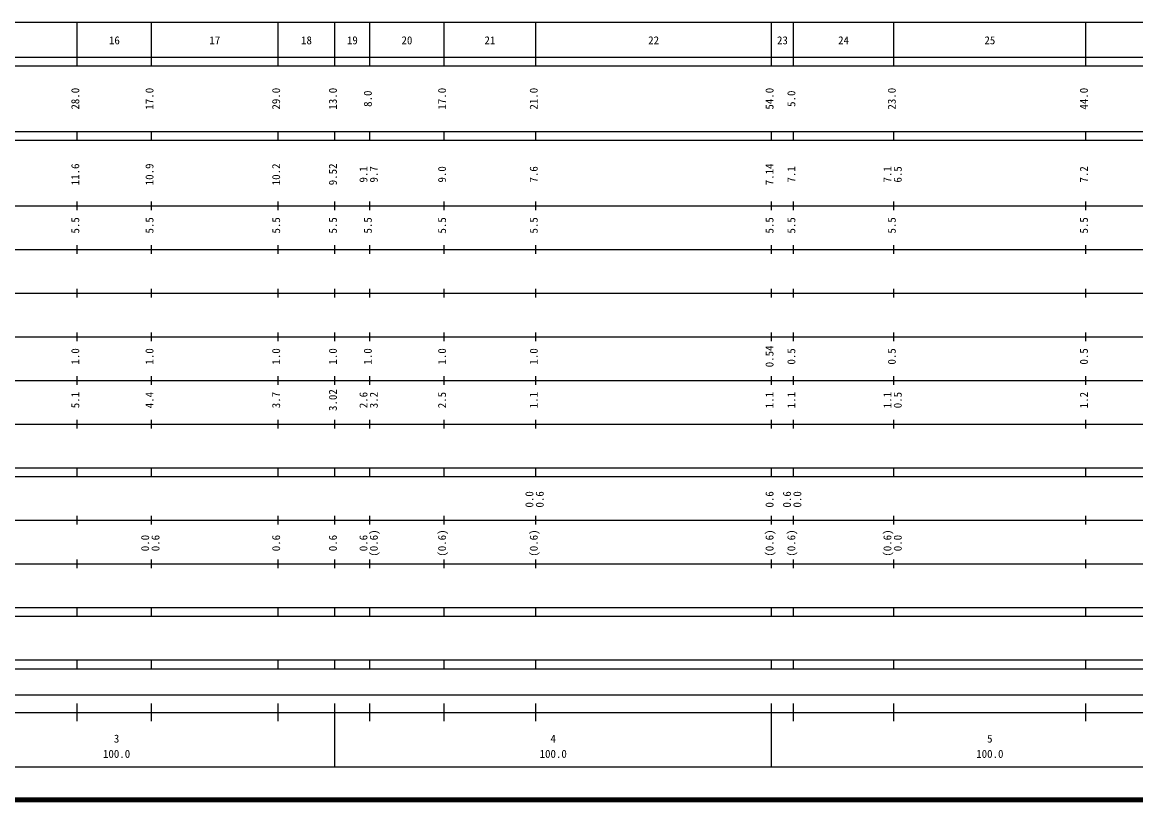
# Model space of a CAD drawing. Units: millimetres on the paper, enlarged 1000 times. Extents: x 40000 to 680000, y 20000 to 380000.
# Drawn here: x 296402 to 551412, y 20000 to 198000 of the extents above; entities that cross this region are included whole.
import ezdxf
from ezdxf.enums import TextEntityAlignment as Align

# ---------------------------------------------------------------- set-up
doc = ezdxf.new("R2010")
doc.units = ezdxf.units.MM
doc.header["$LTSCALE"] = 1000
doc.layers.add('M-TTL', color=2, linetype='Continuous', lineweight=140)
doc.layers.add('M-TTL-BAND', color=7, linetype='Continuous', lineweight=25)
doc.styles.add('ＭＳ ゴシック', font='')
doc.styles.get('ＭＳ ゴシック').set_extended_font_data('MS Gothic')

msp = doc.modelspace()

# ---------------------------------------------------------------- linework, layer by layer
at = {"layer": 'M-TTL'}
msp.add_line((40000, 20000), (680000, 20000), dxfattribs=at)
at = {"layer": 'M-TTL-BAND'}
for p, q in [((68000, 198000), (579000, 198000)), ((309000, 188000), (309000, 198000)), ((326000, 188000), (326000, 198000)), ((355000, 188000), (355000, 198000)), ((368000, 188000), (368000, 198000)), ((376000, 188000), (376000, 198000)), ((393000, 188000), (393000, 198000)), ((414000, 188000), (414000, 198000)), ((468000, 188000), (468000, 198000)), ((473000, 188000), (473000, 198000)), ((496000, 188000), (496000, 198000)), ((540000, 188000), (540000, 198000)), ((40000, 190000), (579000, 190000)), ((40000, 188000), (579000, 188000)), ((40000, 173000), (579000, 173000)), ((40000, 171000), (579000, 171000)), ((309000, 171000), (309000, 173000)), ((326000, 171000), (326000, 173000)), ((355000, 171000), (355000, 173000)), ((368000, 171000), (368000, 173000)), ((376000, 171000), (376000, 173000)), ((393000, 171000), (393000, 173000)), ((414000, 171000), (414000, 173000)), ((468000, 171000), (468000, 173000)), ((473000, 171000), (473000, 173000)), ((496000, 171000), (496000, 173000)), ((540000, 171000), (540000, 173000)), ((40000, 156000), (579000, 156000)), ((309000, 155000), (309000, 157000)), ((326000, 155000), (326000, 157000)), ((355000, 155000), (355000, 157000)), ((368000, 155000), (368000, 157000)), ((376000, 155000), (376000, 157000)), ((393000, 155000), (393000, 157000)), ((414000, 155000), (414000, 157000)), ((468000, 155000), (468000, 157000)), ((473000, 155000), (473000, 157000)), ((496000, 155000), (496000, 157000)), ((540000, 155000), (540000, 157000)), ((46000, 146000), (579000, 146000)), ((309000, 145000), (309000, 147000)), ((326000, 145000), (326000, 147000)), ((355000, 145000), (355000, 147000)), ((368000, 145000), (368000, 147000)), ((376000, 145000), (376000, 147000)), ((393000, 145000), (393000, 147000)), ((414000, 145000), (414000, 147000)), ((468000, 145000), (468000, 147000)), ((473000, 145000), (473000, 147000)), ((496000, 145000), (496000, 147000)), ((540000, 145000), (540000, 147000)), ((52000, 136000), (579000, 136000)), ((309000, 135000), (309000, 137000)), ((326000, 135000), (326000, 137000)), ((355000, 135000), (355000, 137000)), ((368000, 135000), (368000, 137000)), ((376000, 135000), (376000, 137000)), ((393000, 135000), (393000, 137000)), ((414000, 135000), (414000, 137000)), ((468000, 135000), (468000, 137000)), ((473000, 135000), (473000, 137000)), ((496000, 135000), (496000, 137000)), ((540000, 135000), (540000, 137000)), ((46000, 126000), (579000, 126000)), ((309000, 125000), (309000, 127000)), ((326000, 125000), (326000, 127000)), ((355000, 125000), (355000, 127000)), ((368000, 125000), (368000, 127000)), ((376000, 125000), (376000, 127000)), ((393000, 125000), (393000, 127000)), ((414000, 125000), (414000, 127000)), ((468000, 125000), (468000, 127000)), ((473000, 125000), (473000, 127000)), ((496000, 125000), (496000, 127000)), ((540000, 125000), (540000, 127000)), ((52000, 116000), (579000, 116000)), ((309000, 115000), (309000, 117000)), ((326000, 115000), (326000, 117000)), ((355000, 115000), (355000, 117000)), ((368000, 115000), (368000, 117000)), ((376000, 115000), (376000, 117000)), ((393000, 115000), (393000, 117000)), ((414000, 115000), (414000, 117000)), ((468000, 115000), (468000, 117000)), ((473000, 115000), (473000, 117000)), ((496000, 115000), (496000, 117000)), ((540000, 115000), (540000, 117000)), ((46000, 106000), (579000, 106000)), ((309000, 105000), (309000, 107000)), ((326000, 105000), (326000, 107000)), ((355000, 105000), (355000, 107000)), ((368000, 105000), (368000, 107000)), ((376000, 105000), (376000, 107000)), ((393000, 105000), (393000, 107000)), ((414000, 105000), (414000, 107000)), ((468000, 105000), (468000, 107000)), ((473000, 105000), (473000, 107000)), ((496000, 105000), (496000, 107000)), ((540000, 105000), (540000, 107000)), ((40000, 96000), (579000, 96000)), ((309000, 94000), (309000, 96000)), ((326000, 94000), (326000, 96000)), ((355000, 94000), (355000, 96000)), ((368000, 94000), (368000, 96000)), ((376000, 94000), (376000, 96000)), ((393000, 94000), (393000, 96000)), ((414000, 94000), (414000, 96000)), ((468000, 94000), (468000, 96000)), ((473000, 94000), (473000, 96000)), ((496000, 94000), (496000, 96000)), ((540000, 94000), (540000, 96000)), ((40000, 94000), (579000, 94000)), ((309000, 83000), (309000, 85000)), ((326000, 83000), (326000, 85000)), ((355000, 83000), (355000, 85000)), ((368000, 83000), (368000, 85000)), ((376000, 83000), (376000, 85000)), ((393000, 83000), (393000, 85000)), ((414000, 83000), (414000, 85000)), ((468000, 83000), (468000, 85000)), ((473000, 83000), (473000, 85000)), ((496000, 83000), (496000, 85000)), ((540000, 83000), (540000, 85000)), ((49000, 84000), (579000, 84000)), ((40000, 74000), (579000, 74000)), ((309000, 73000), (309000, 75000)), ((326000, 73000), (326000, 75000)), ((355000, 73000), (355000, 75000)), ((368000, 73000), (368000, 75000)), ((376000, 73000), (376000, 75000)), ((393000, 73000), (393000, 75000)), ((414000, 73000), (414000, 75000)), ((468000, 73000), (468000, 75000)), ((473000, 73000), (473000, 75000)), ((496000, 73000), (496000, 75000)), ((540000, 73000), (540000, 75000)), ((40000, 64000), (579000, 64000)), ((309000, 62000), (309000, 64000)), ((326000, 62000), (326000, 64000)), ((355000, 62000), (355000, 64000)), ((368000, 62000), (368000, 64000)), ((376000, 62000), (376000, 64000)), ((393000, 62000), (393000, 64000)), ((414000, 62000), (414000, 64000)), ((468000, 62000), (468000, 64000)), ((473000, 62000), (473000, 64000)), ((496000, 62000), (496000, 64000)), ((540000, 62000), (540000, 64000)), ((40000, 62000), (579000, 62000)), ((40000, 52000), (579000, 52000)), ((309000, 50000), (309000, 52000)), ((326000, 50000), (326000, 52000)), ((355000, 50000), (355000, 52000)), ((368000, 50000), (368000, 52000)), ((376000, 50000), (376000, 52000)), ((393000, 50000), (393000, 52000)), ((414000, 50000), (414000, 52000)), ((468000, 50000), (468000, 52000)), ((473000, 50000), (473000, 52000)), ((496000, 50000), (496000, 52000)), ((540000, 50000), (540000, 52000)), ((40000, 50000), (579000, 50000)), ((71000, 44000), (565000, 44000)), ((309000, 38000), (309000, 42000)), ((326000, 38000), (326000, 42000)), ((355000, 38000), (355000, 42000)), ((368000, 27500), (368000, 42000)), ((376000, 38000), (376000, 42000)), ((393000, 38000), (393000, 42000)), ((414000, 38000), (414000, 42000)), ((468000, 27500), (468000, 42000)), ((473000, 38000), (473000, 42000)), ((496000, 38000), (496000, 42000)), ((540000, 38000), (540000, 42000)), ((40000, 40000), (579000, 40000)), ((68000, 27500), (579000, 27500))]:
    msp.add_line(p, q, dxfattribs=at)

# ---------------------------------------------------------------- texts
at = {"layer": 'M-TTL-BAND', "style": 'ＭＳ ゴシック'}
for s, p in [('16', (317500, 192405)), ('17', (340500, 192405)), ('18', (361500, 192405)), ('19', (372000, 192405)), ('20', (384500, 192405)), ('21', (403500, 192405)), ('22', (441000, 192405)), ('23', (470500, 192405)), ('24', (484500, 192405)), ('25', (518000, 192405)), ('3', (318000, 32523)), ('4', (418000, 32523)), ('5', (518000, 32523)), ('100.0', (318000, 29033)), ('100.0', (418000, 29033)), ('100.0', (518000, 29033))]:
    msp.add_text(s, height=1833, dxfattribs=at).set_placement(p, align=Align.BOTTOM_CENTER)
for s, p in [('28.0', (310000, 180500)), ('17.0', (327000, 180500)), ('29.0', (356000, 180500)), ('13.0', (369000, 180500)), ('8.0', (377000, 180500)), ('17.0', (394000, 180500)), ('21.0', (415000, 180500)), ('54.0', (469000, 180500)), ('5.0', (474000, 180500)), ('23.0', (497000, 180500)), ('44.0', (541000, 180500)), ('11.6', (310000, 163174)), ('10.9', (327000, 163174)), ('10.2', (356000, 163174)), ('9.52', (369000, 163174)), ('9.1', (376000, 163174)), ('9.7', (378370, 163174)), ('9.0', (394000, 163174)), ('7.6', (415000, 163174)), ('7.14', (469000, 163174)), ('7.1', (474000, 163174)), ('7.1', (496000, 163174)), ('6.5', (498370, 163174)), ('7.2', (541000, 163174)), ('5.5', (310000, 151500)), ('5.5', (327000, 151500)), ('5.5', (356000, 151500)), ('5.5', (369000, 151500)), ('5.5', (377000, 151500)), ('5.5', (394000, 151500)), ('5.5', (415000, 151500)), ('5.5', (469000, 151500)), ('5.5', (474000, 151500)), ('5.5', (497000, 151500)), ('5.5', (541000, 151500)), ('1.0', (310000, 121500)), ('1.0', (327000, 121500)), ('1.0', (356000, 121500)), ('1.0', (369000, 121500)), ('1.0', (377000, 121500)), ('1.0', (394000, 121500)), ('1.0', (415000, 121500)), ('0.54', (469000, 121500)), ('0.5', (474000, 121500)), ('0.5', (497000, 121500)), ('0.5', (541000, 121500)), ('5.1', (310000, 111500)), ('4.4', (327000, 111500)), ('3.7', (356000, 111500)), ('3.02', (369000, 111500)), ('2.6', (376000, 111500)), ('3.2', (378370, 111500)), ('2.5', (394000, 111500)), ('1.1', (415000, 111500)), ('1.1', (469000, 111500)), ('1.1', (474000, 111500)), ('1.1', (496000, 111500)), ('0.5', (498370, 111500)), ('1.2', (541000, 111500)), ('0.0', (414000, 88764)), ('0.6', (416370, 88764)), ('0.6', (469000, 88764)), ('0.6', (473000, 88764)), ('0.0', (475370, 88764)), ('0.0', (326000, 78764)), ('0.6', (328370, 78764)), ('0.6', (356000, 78764)), ('0.6', (369000, 78764)), ('0.6', (376000, 78764)), ('(0.6)', (378370, 78764)), ('(0.6)', (394000, 78764)), ('(0.6)', (415000, 78764)), ('(0.6)', (469000, 78764)), ('(0.6)', (474000, 78764)), ('(0.6)', (496000, 78764)), ('0.0', (498370, 78764))]:
    msp.add_text(s, height=1833, rotation=90, dxfattribs=at).set_placement(p, align=Align.BOTTOM_CENTER)

doc.saveas('drawing.dxf')
